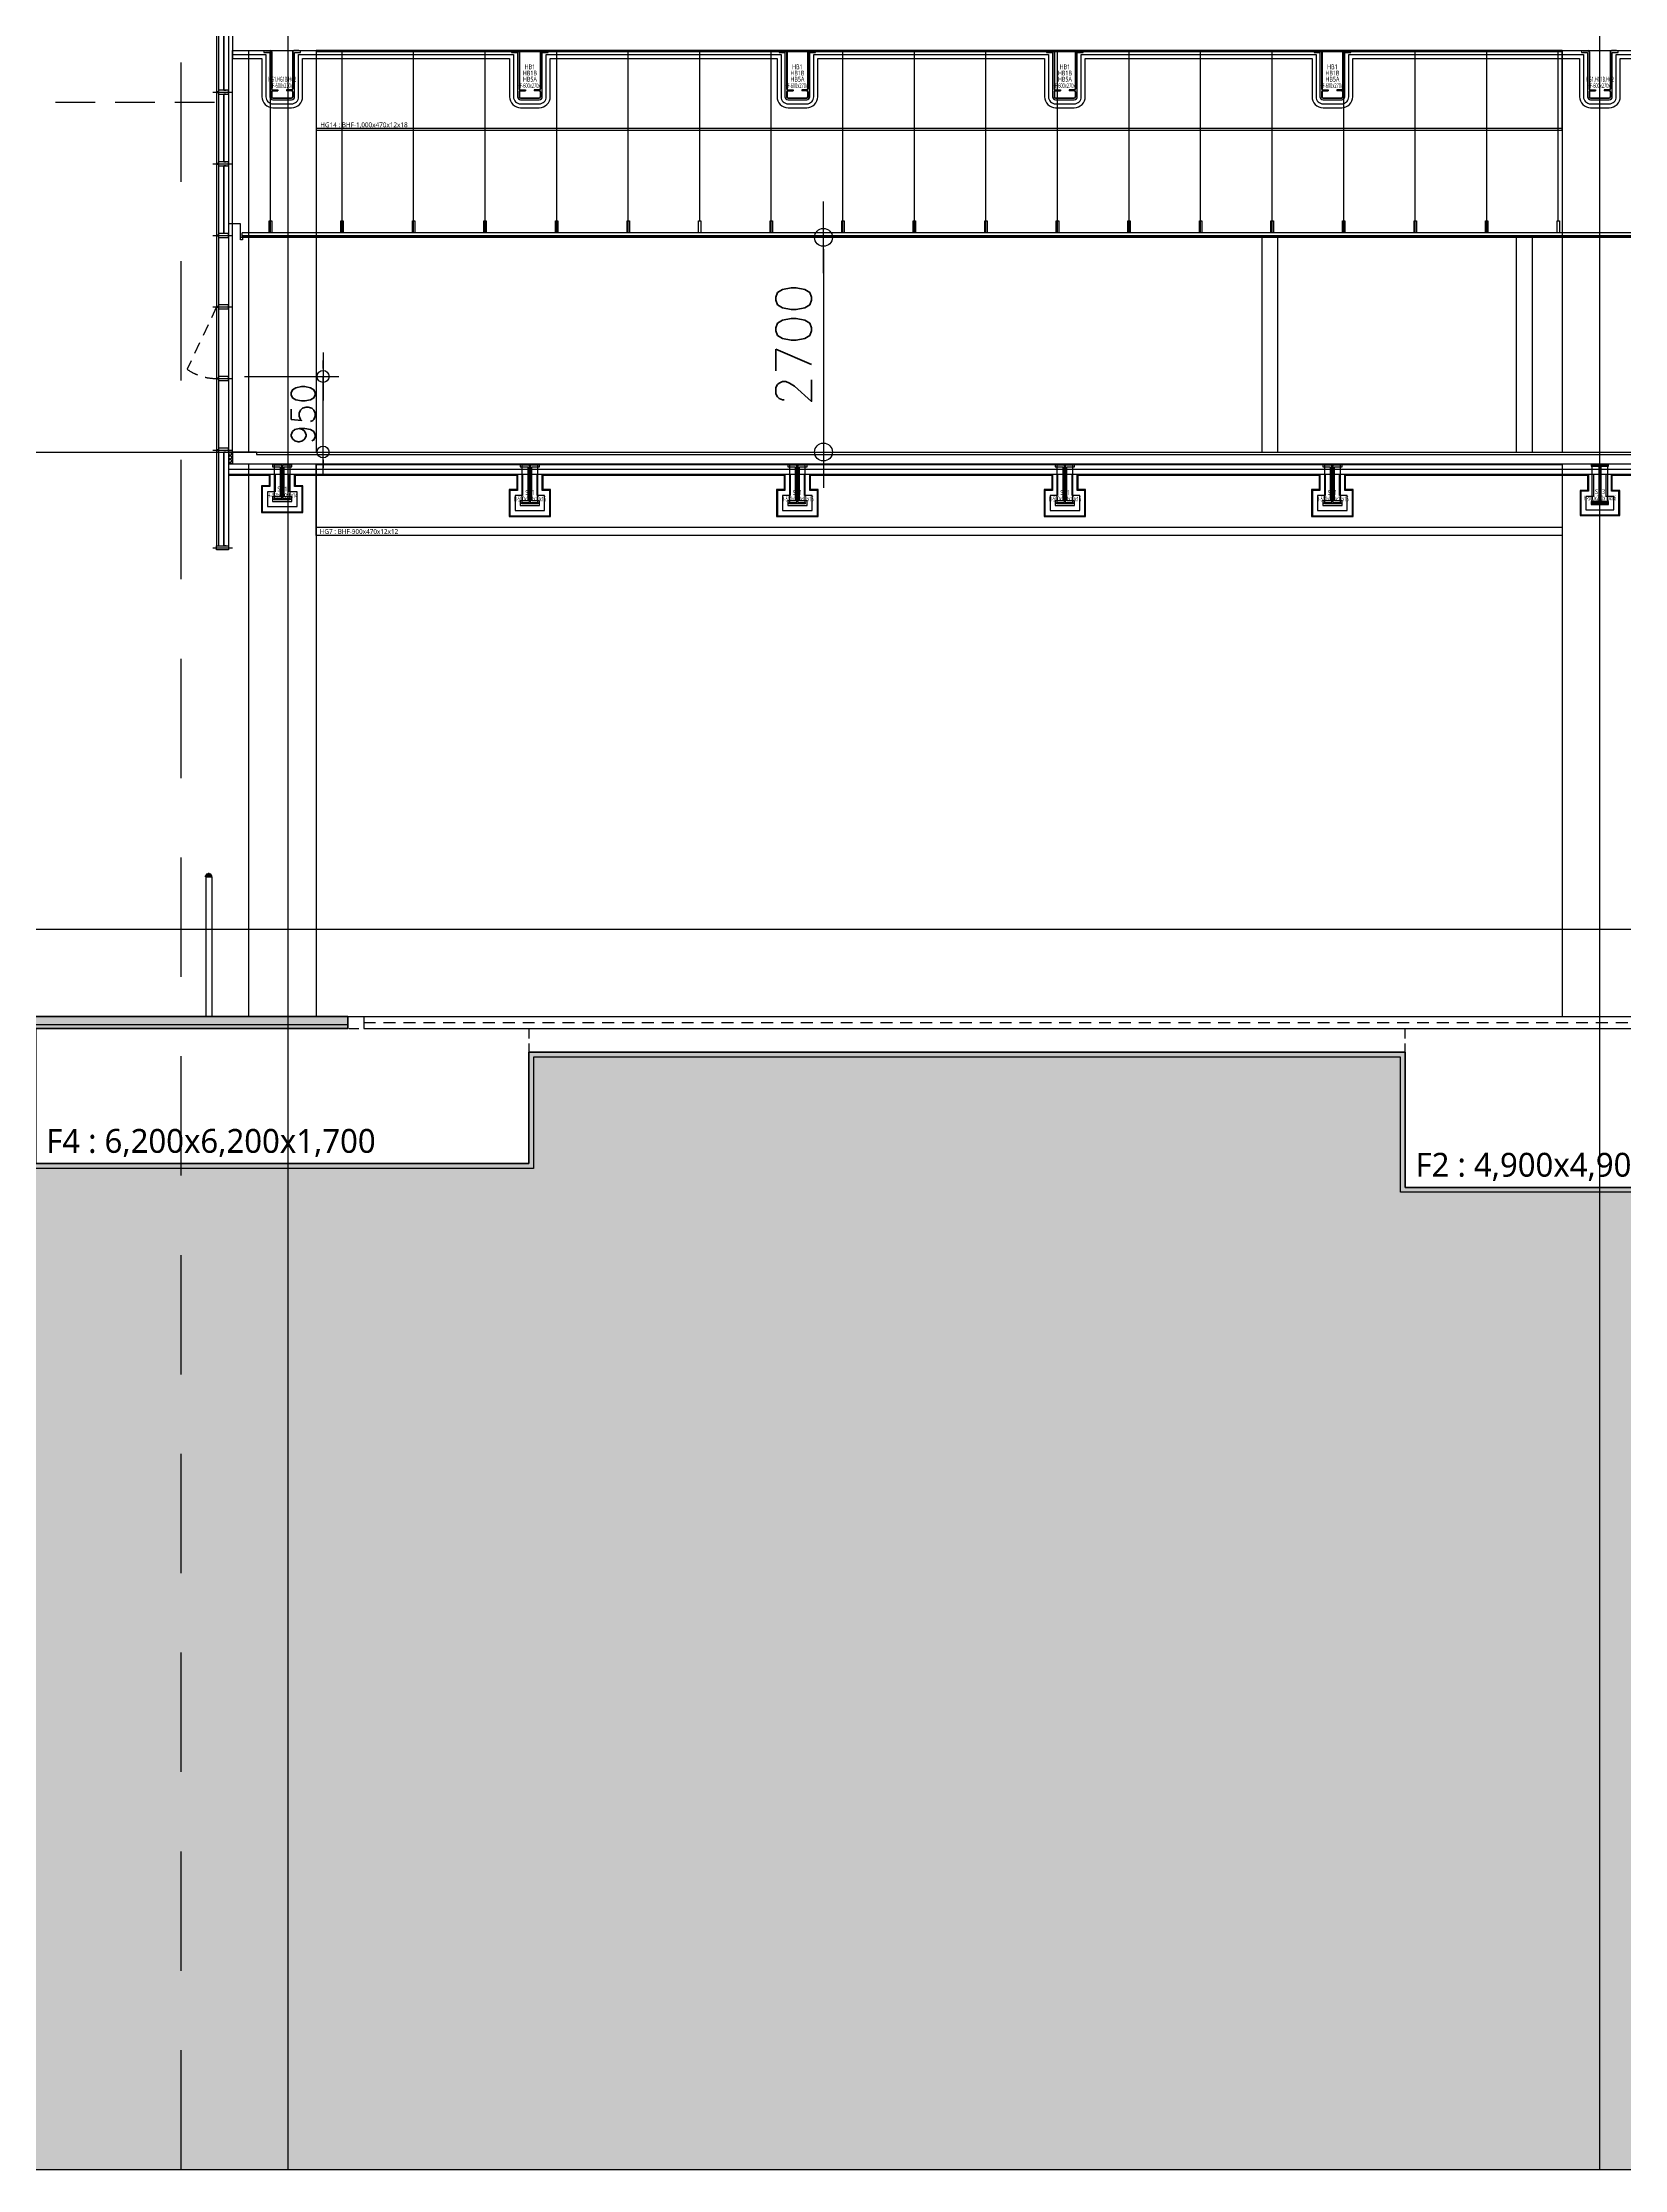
# Model space of a CAD drawing. Header units: millimetres. Extents: x 35054840 to 35483341, y -1288013 to -991013.
# Drawn here: x 35229646 to 35249545, y -1254393 to -1227643 of the extents above; entities that cross this region are included whole.
import ezdxf
from ezdxf.enums import TextEntityAlignment as Align

# ---------------------------------------------------------------- set-up
doc = ezdxf.new("R2010")
doc.units = ezdxf.units.MM
doc.header["$LTSCALE"] = 1000
doc.header["$MEASUREMENT"] = 0
doc.header["$PDSIZE"] = -10
for name, pattern in [('-HID', [2.5, 1.5, -1]), ('CEN', [62, 60, -1, 0, -1]), ('DASHED', [0.75, 0.5, -0.25]), ('HID', [2.5, 1.5, -1]), ('HIDDEN2', [0.1875, 0.125, -0.0625])]:
    doc.linetypes.add(name, pattern=pattern)
doc.layers.get('0').update_dxf_attribs({"linetype": 'CONTINUOUS'})
doc.layers.get('Defpoints').update_dxf_attribs({"color": 161, "linetype": 'CONTINUOUS'})
for name, color, linetype in [('02_변경L', 7, 'CONTINUOUS'), ('A0-000 XR 단면도$0$250', 250, 'CONTINUOUS'), ('cen', 1, 'CONTINUOUS'), ('CEN(ST)', 1, 'CEN'), ('con', 2, 'CONTINUOUS'), ('ELE5', 254, 'CONTINUOUS'), ('ELE6', 8, 'CONTINUOUS'), ('FIN', 9, 'CONTINUOUS'), ('FIN(내화피복)', 8, 'CONTINUOUS'), ('FIN-2', 9, 'CONTINUOUS'), ('HF', 3, 'CONTINUOUS'), ('HID', 7, 'HID'), ('INS', 9, 'BATTING'), ('KZ_횡단_계획선', 3, 'CONTINUOUS'), ('S-SBEAM-HF', 4, 'CONTINUOUS'), ('S-SGIRDER-HF', 3, 'CONTINUOUS'), ('SASAC 도면명', 2, 'CONTINUOUS'), ('STEEL', 5, 'CONTINUOUS'), ('stl', 3, 'CONTINUOUS'), ('WALL-석고보드', 7, 'CONTINUOUS'), ('WIN', 4, 'CONTINUOUS'), ('WIN-G', 252, 'CONTINUOUS'), ('wire-meshes', 1, 'CONTINUOUS'), ('건축선 후퇴', 3, '-HID'), ('백패널', 8, 'CONTINUOUS'), ('벽배수판', 3, 'CONTINUOUS'), ('주주', 210, 'CONTINUOUS'), ('주주캡', 4, 'CONTINUOUS'), ('해치', 9, 'CONTINUOUS')]:
    doc.layers.add(name, color=color, linetype=linetype)
doc.layers.add('Defpionits(Foundation)', color=161, linetype='HIDDEN2', plot=False)
doc.styles.add('CGS', font='cgse', dxfattribs={"bigfont": 'cgs'})
doc.styles.get("Standard").update_dxf_attribs({"font": 'SIMPLEX.shx'})
doc.styles.add('TE', font='malgun_0.ttf')
doc.linetypes.add('BATTING', pattern='A,0.0001,-0.1,[134,ltypeshp.shx,S=0.1,R=0,X=-0.1,Y=0],-0.2,[134,ltypeshp.shx,S=0.1,R=180,X=0.1,Y=0],-0.1', length=0.4001)
doc.dimstyles.new('NDIM 1200', dxfattribs={"dimscale": 500, "dimtxt": 3, "dimasz": 1, "dimexe": 2, "dimexo": 2, "dimgap": 1, "dimtad": 1, "dimdec": 0, "dimdsep": 46, "dimtxsty": 'CGS', "dimblk": 'DOT0', "dimcen": 1, "dimdle": 8, "dimclrd": 2, "dimclre": 2, "dimclrt": 2, "dimadec": 0, "dimazin": 0, "dimtfac": 1, "dimtdec": 0, "dimtix": 1, "dimtmove": 2, "dimatfit": 3, "dimldrblk": 'DOT0', "dimfxl": 1, "dimtolj": 1, "dimtzin": 0, "dimlwd": -1, "dimlwe": -1, "dimarcsym": 0})

# ---------------------------------------------------------------- blocks, each defined once
blk = doc.blocks.new('sdfsgdfdfg')
at = {"layer": 'cen', "ltscale": 0.1}
for p, q in [((34590649, -327809), (34590649, -240916)), ((34607149, -327809), (34607149, -240916))]:
    blk.add_line(p, q, dxfattribs=at)
at = {"layer": 'cen', "ltscale": 5}
for p, q in [((34536435, -306209), (34739302, -306209)), ((34536435, -312209), (34739302, -312209))]:
    blk.add_line(p, q, dxfattribs=at)
at = {"layer": '건축선 후퇴'}
blk.add_line((34589304, -327809), (34589304, -240916), dxfattribs=at)
blk = doc.blocks.new('DOT0')
blk.add_line((-3, 0), (3, 0))
at = {"color": 6}
blk.add_circle((0, 0), 0.75, dxfattribs=at)
blk = doc.blocks.new('*D82')
at = {"layer": 'Defpoints', "transparency": 16777216}
for p, q in [((35239769, -1230093), (35239769, -1230093)), ((35239469, -1230243), (35239469, -1232643)), ((35239769, -1232793), (35239769, -1232793))]:
    blk.add_line(p, q, dxfattribs=at)
at = {"layer": 'Defpoints', "color": 0, "transparency": 16777216}
for p in [(35239469, -1230093), (35239469, -1232793), (35239469, -1232793)]:
    blk.add_point(p, dxfattribs=at)
at = {"layer": 'Defpoints', "transparency": 16777216, "xscale": 150, "yscale": 150, "zscale": 150}
for p, rotation in [((35239469, -1230093), 90), ((35239469, -1232793), 270)]:
    blk.add_blockref('DOT0', p, dxfattribs=dict(at, rotation=rotation))
at = {"layer": 'Defpoints', "transparency": 16777216, "insert": (35239094, -1231443), "char_height": 450, "attachment_point": 5, "rotation": 90}
blk.add_mtext('\\A1;2700', dxfattribs=at)
blk = doc.blocks.new('종단면도_1~2층')
at = {"layer": 'con', "ltscale": 0.1}
blk.add_lwpolyline([(34812036, -1226693), (34812036, -1227743), (34890561, -1227743), (34890561, -1228743), (34890811, -1228743)], dxfattribs=at)
blk = doc.blocks.new('FDGFDSAFSDA')
at = {"layer": 'CEN(ST)'}
blk.add_lwpolyline([(18616852, 600982), (18617102, 600982)], dxfattribs=at)
at = {"layer": 'WIN'}
blk.add_lwpolyline([(18616902, 600987), (18616902, 601007), (18617052, 601007), (18617052, 600957), (18616902, 600957)], close=True, dxfattribs=at)
blk = doc.blocks.new('A$C6ecad085')
at = {"layer": 'CEN(ST)'}
blk.add_lwpolyline([(0, 25), (250, 25)], dxfattribs=at)
at = {"layer": 'WIN'}
blk.add_lwpolyline([(200, 50), (74, 50), (74, 29), (50, 29), (50, 21), (74, 21), (74, 0), (200, 0), (200, 50)], dxfattribs=at)
blk = doc.blocks.new('A$C00b53420')
at = {"layer": '해치'}
h = blk.add_hatch(dxfattribs=at)
h.set_pattern_fill('ANSI37', color=256, scale=10)
h.set_pattern_definition([(45, (-151863.982, -41292.122), (-22.45064, 22.45064), []), (135, (-151863.982, -41292.122), (-22.45064, -22.45064), [])])
h.paths.add_polyline_path([(522, 1230), (522, 1080), (572, 1080), (572, 1230)])
at = {"layer": 'HID', "ltscale": 0.1}
blk.add_line((372, 3055), (0, 2272), dxfattribs=at)
blk.add_arc((368, 2795), 640, 234.888, 270.3285, dxfattribs=at)
at = {"layer": 'WIN', "ltscale": 0.1}
blk.add_line((522, 6680), (522, 50), dxfattribs=at)
at = {"layer": 'WIN-G', "ltscale": 0.1}
for p, q in [((372, 6680), (372, 50)), ((396, 6680), (396, 50))]:
    blk.add_line(p, q, dxfattribs=at)
at = {"layer": '백패널', "ltscale": 0.1}
for points in [[(492, 5780), (462, 5780), (462, 6680), (492, 6680), (492, 6679), (463, 6679), (463, 5781), (492, 5781)], [(492, 4880), (462, 4880), (462, 5730), (492, 5730), (492, 5729), (463, 5729), (463, 4881), (492, 4881)], [(492, 3980), (462, 3980), (462, 4830), (492, 4830), (492, 4829), (463, 4829), (463, 3981), (492, 3981)], [(492, 50), (462, 50), (462, 1230), (492, 1230), (492, 1229), (463, 1229), (463, 51), (492, 51)]]:
    blk.add_lwpolyline(points, close=True, dxfattribs=at)
at = {"layer": '해치'}
blk.add_lwpolyline([(572, 1230), (522, 1230), (522, 1080), (572, 1080)], close=True, dxfattribs=at)
for name, p in [('FDGFDSAFSDA', (-18616530, -594277)), ('A$C6ecad085', (322, 5730)), ('A$C6ecad085', (322, 4830)), ('A$C6ecad085', (322, 3930)), ('A$C6ecad085', (322, 3030)), ('A$C6ecad085', (322, 2130)), ('A$C6ecad085', (322, 1230)), ('FDGFDSAFSDA', (-18616530, -600957))]:
    blk.add_blockref(name, p)
blk = doc.blocks.new('*D83')
at = {"layer": 'Defpoints', "transparency": 16777216}
for p, q in [((35233175, -1231743), (35233175, -1231643)), ((35232186, -1231843), (35233375, -1231843)), ((35233175, -1232793), (35233175, -1231843)), ((35232536, -1232793), (35233375, -1232793)), ((35233175, -1232893), (35233175, -1232993))]:
    blk.add_line(p, q, dxfattribs=at)
at = {"layer": 'Defpoints', "color": 0, "transparency": 16777216}
for p in [(35231986, -1231843), (35233175, -1231843), (35232336, -1232793)]:
    blk.add_point(p, dxfattribs=at)
at = {"layer": 'Defpoints', "transparency": 16777216, "xscale": 100, "yscale": 100, "zscale": 100}
for p, rotation in [((35233175, -1231843), 270), ((35233175, -1232793), 90)]:
    blk.add_blockref('DOT0', p, dxfattribs=dict(at, rotation=rotation))
at = {"layer": 'Defpoints', "transparency": 16777216, "insert": (35232925, -1232318), "char_height": 300, "attachment_point": 5, "rotation": 90}
blk.add_mtext('\\A1;950', dxfattribs=at)
blk = doc.blocks.new('*U212')
at = {"layer": 'ELE6', "ltscale": 0.1}
for p, q in [((15675, -18), (0, -18)), ((15675, -980), (0, -980))]:
    blk.add_line(p, q, dxfattribs=at)
blk.add_lwpolyline([(0, -1000), (15675, -1000), (15675, 0), (0, 0)], close=True, dxfattribs=at)
at = {"layer": 'Defpoints', "style": 'TE'}
blk.add_text('HG14 : BHF-1,000x470x12x18', height=60, dxfattribs=at).set_placement((603, -935), align=Align.MIDDLE_CENTER)
blk = doc.blocks.new('*U261')
at = {"layer": 'Defpoints'}
for p, q in [((-100, 234), (-100, -234)), ((-5, 0), (5, 0)), ((100, -234), (100, 234))]:
    blk.add_line(p, q, dxfattribs=at)
at = {"layer": 'STEEL', "color": 0, "linetype": 'ByBlock', "ltscale": 0.5}
for p, q in [((-5, 234), (-100, 234)), ((-5, -234), (-5, 234)), ((100, 234), (5, 234)), ((5, 234), (5, -234)), ((-100, -234), (-5, -234)), ((5, -234), (100, -234))]:
    blk.add_line(p, q, dxfattribs=at)
for points in [[(-100, 234), (-100, 250), (100, 250), (100, 234)], [(100, -234), (100, -250), (-100, -250), (-100, -234)]]:
    blk.add_lwpolyline(points, dxfattribs=at)
blk = doc.blocks.new('SB1')
at = {"layer": 'stl'}
blk.add_blockref('*U261', (0, -250), dxfattribs=at)
at = {"layer": 'Defpoints', "style": 'TE'}
for s, width, p in [('H-500x200x10x16', 0.5, (2, -440)), ('SB1', 0.7, (2, -359))]:
    blk.add_text(s, height=60, dxfattribs=dict(at, width=width)).set_placement(p, align=Align.MIDDLE_CENTER)
blk = doc.blocks.new('*U260')
at = {"layer": 'Defpoints'}
for p, q in [((-100, 211), (-100, -211)), ((-4.5, 0), (4.5, 0)), ((100, -211), (100, 211))]:
    blk.add_line(p, q, dxfattribs=at)
at = {"layer": 'STEEL', "color": 0, "linetype": 'ByBlock', "ltscale": 0.5}
for p, q in [((-4.5, 211), (-100, 211)), ((-4.5, -211), (-4.5, 211)), ((100, 211), (4.5, 211)), ((4.5, 211), (4.5, -211)), ((-100, -211), (-4.5, -211)), ((4.5, -211), (100, -211))]:
    blk.add_line(p, q, dxfattribs=at)
for points in [[(-100, 211), (-100, 225), (100, 225), (100, 211)], [(100, -211), (100, -225), (-100, -225), (-100, -211)]]:
    blk.add_lwpolyline(points, dxfattribs=at)
blk = doc.blocks.new('SG1')
at = {"layer": 'stl'}
blk.add_blockref('*U260', (0, -225), dxfattribs=at)
at = {"layer": 'Defpoints', "style": 'TE'}
for s, width, p in [('H-450x200x9x14', 0.5, (2, -395)), ('SG1', 0.7, (2, -314))]:
    blk.add_text(s, height=60, dxfattribs=dict(at, width=width)).set_placement(p, align=Align.MIDDLE_CENTER)
blk = doc.blocks.new('HF')
at = {"layer": 'Defpoints'}
blk.add_point((0, 0), dxfattribs=at)
at = {"layer": 'HF', "color": 0, "linetype": 'ByBlock'}
for p, q in [((-209, 0), (-147, 0)), ((-209, 0), (-209, -6)), ((209, 0), (147, 0)), ((209, 0), (209, -6)), ((-209, -6), (-147, -6)), ((-135, -18), (-135, -482)), ((-129, -18), (-129, -482)), ((129, -18), (129, -482)), ((135, -18), (135, -482)), ((209, -6), (147, -6)), ((-135, -518), (-135, -582)), ((-129, -518), (-129, -582)), ((-117, -494), (-55, -494)), ((-117, -500), (-55, -500)), ((-117, -506), (-55, -506)), ((-55, -494), (-55, -500)), ((-55, -500), (-55, -506)), ((117, -494), (55, -494)), ((55, -494), (55, -500)), ((117, -500), (55, -500)), ((55, -500), (55, -506)), ((117, -506), (55, -506)), ((129, -518), (129, -582)), ((135, -518), (135, -582)), ((-117, -594), (117, -594)), ((-117, -600), (117, -600))]:
    blk.add_line(p, q, dxfattribs=at)
for centre, radius, start, end in [((-147, -18), 18, 0, 90), ((-147, -18), 12, 0, 90), ((147, -18), 18, 90, 180), ((147, -18), 12, 90, 180), ((-117, -482), 18, 180, 270), ((-117, -518), 18, 90, 180), ((-117, -482), 12, 180, 270), ((-117, -518), 12, 90, 180), ((117, -482), 12, 270, 360), ((117, -482), 18, 270, 360), ((117, -518), 18, 0, 90), ((117, -518), 12, 0, 90), ((-117, -582), 18, 180, 270), ((-117, -582), 12, 180, 270), ((117, -582), 12, 270, 360), ((117, -582), 18, 270, 360)]:
    blk.add_arc(centre, radius, start, end, dxfattribs=at)
blk = doc.blocks.new('HB1')
at = {"layer": 'S-SBEAM-HF'}
blk.add_blockref('HF', (0, 0), dxfattribs=at)
at = {"layer": 'Defpoints', "style": 'TE'}
for s, width, p in [('HB1B', 0.7, (0, -284)), ('HB1', 0.7, (0, -206)), ('HF-600x270x6', 0.5, (0, -442)), ('HB5A', 0.7, (0, -361))]:
    blk.add_text(s, height=60, dxfattribs=dict(at, width=width)).set_placement(p, align=Align.MIDDLE_CENTER)
blk = doc.blocks.new('HG1')
at = {"layer": 'S-SGIRDER-HF', "ltscale": 0.1}
blk.add_blockref('HF', (0, 0), dxfattribs=at)
at = {"layer": 'Defpoints', "style": 'TE', "width": 0.5}
for s, p in [('HG1,HG1B,HG2', (0, -361)), ('HF-600x270x6', (0, -442))]:
    blk.add_text(s, height=60, dxfattribs=at).set_placement(p, align=Align.MIDDLE_CENTER)
blk = doc.blocks.new('*U219')
at = {"layer": 'ELE6', "ltscale": 0.1}
for p, q in [((15675, -12), (0, -12)), ((15675, -800), (0, -800))]:
    blk.add_line(p, q, dxfattribs=at)
blk.add_lwpolyline([(15675, -900), (0, -900), (0, 0), (15675, 0)], close=True, dxfattribs=at)
at = {"layer": 'Defpoints', "style": 'TE'}
blk.add_text('HG7 : BHF-900x470x12x12', height=60, dxfattribs=at).set_placement((540, -850), align=Align.MIDDLE_CENTER)
blk = doc.blocks.new('경계휀스-H1800')
at = {"layer": '주주'}
for p, q in [((0, 1758), (0, 0)), ((76, 1758), (76, 0)), ((0, 0), (76, 0))]:
    blk.add_line(p, q, dxfattribs=at)
at = {"layer": '주주캡', "extrusion": (0, 1, 0)}
for p, q in [((-2, 1758), (-2, 1769)), ((-2, 1758), (78, 1758)), ((1, 1772), (75, 1772)), ((32, 1791), (44, 1791)), ((78, 1758), (78, 1769))]:
    blk.add_line(p, q, dxfattribs=at)
at = {"layer": '주주캡'}
for centre, radius, start, end in [((1, 1769), 3, 90, 180), ((1, 1773), 1, 270, 345.4355), ((26, 1767), 24.4, 155.4041, 165.4355), ((20, 1776), 16, 70.8104, 176.796), ((26, 1767), 24.4, 90.7501, 92.2023), ((42, 1783), 18.4, 116.9732, 152.3234), ((38, 1789), 11.4, 90.8552, 114.2158), ((38, 1789), 11.4, 65.7842, 89.1448), ((34, 1783), 18.4, 27.6766, 63.0268), ((51, 1767), 24.4, 87.7977, 89.2499), ((57, 1776), 16, 3.204, 109.1896), ((51, 1767), 24.4, 14.5645, 24.5959), ((75, 1773), 1, 194.5645, 270), ((75, 1769), 3, 0, 90)]:
    blk.add_arc(centre, radius, start, end, dxfattribs=at)
for points, knots in [([(25, 1791), (25, 1791), (25, 1791), (25, 1791), (25, 1791), (25, 1791), (24, 1791), (24, 1791), (24, 1791), (23, 1791), (22, 1791), (19, 1790), (16, 1789), (13, 1787), (12, 1786), (10, 1785), (9, 1784), (7, 1782), (6, 1781), (5, 1779), (5, 1778), (4, 1778), (4, 1777), (4, 1777), (4, 1777), (4, 1777), (4, 1777), (4, 1777)], [-16.912538, -16.912538, -16.912538, -16.912538, -16.897164, -16.897164, -16.400638, -16.400638, -15.654716, -15.654716, -14.643983, -14.643983, -12.960851, -12.960851, -9.314563, -9.314563, -7.585116, -7.585116, -5.797846, -5.797846, -3.706527, -3.706527, -2.391655, -2.391655, -1.148, -1.148, -0.462096, -0.462096, 0, 0, 0, 0]), ([(19, 1781), (20, 1783), (20, 1784), (21, 1786), (22, 1787), (23, 1789), (24, 1790), (26, 1791), (27, 1792), (29, 1792), (30, 1792), (32, 1791), (32, 1791), (33, 1791)], [5.117402, 5.117402, 5.117402, 5.117402, 5.40531, 5.40531, 5.693218, 5.693218, 5.981126, 5.981126, 6.235328, 6.235328, 6.436027, 6.436027, 6.556942, 6.556942, 6.556942, 6.556942]), ([(21, 1777), (21, 1777), (21, 1777), (20, 1777), (20, 1777), (20, 1777), (20, 1778), (19, 1779), (19, 1779), (19, 1781), (19, 1781), (19, 1781)], [-33.466678, -33.466678, -33.466678, -33.466678, -32.975849, -32.975849, -32.24217, -32.24217, -31.005463, -31.005463, -29.245158, -29.245158, -28.411751, -28.411751, -28.411751, -28.411751]), ([(33, 1791), (33, 1791), (33, 1791), (33, 1791), (33, 1791), (32, 1790), (31, 1790), (29, 1788), (29, 1787), (28, 1785), (27, 1784), (26, 1782), (25, 1781), (24, 1779), (24, 1779), (23, 1778), (22, 1777), (22, 1777), (22, 1777), (21, 1777), (21, 1777), (21, 1777)], [-15.03923, -15.03923, -15.03923, -15.03923, -14.69959, -14.69959, -13.428264, -13.428264, -9.906503, -9.906503, -8.021319, -8.021319, -6.178594, -6.178594, -3.935214, -3.935214, -2.5321, -2.5321, -1.221661, -1.221661, -0.491657, -0.491657, 0, 0, 0, 0]), ([(57, 1781), (57, 1783), (56, 1784), (55, 1786), (55, 1787), (53, 1789), (52, 1790), (50, 1791), (49, 1792), (47, 1792), (46, 1792), (45, 1791), (44, 1791), (44, 1791)], [5.117402, 5.117402, 5.117402, 5.117402, 5.40531, 5.40531, 5.693218, 5.693218, 5.981126, 5.981126, 6.235328, 6.235328, 6.436027, 6.436027, 6.556942, 6.556942, 6.556942, 6.556942]), ([(56, 1777), (55, 1777), (55, 1777), (55, 1777), (55, 1777), (54, 1777), (54, 1778), (53, 1779), (52, 1779), (51, 1781), (50, 1783), (49, 1785), (49, 1786), (47, 1787), (47, 1788), (45, 1790), (45, 1790), (44, 1791), (44, 1791), (44, 1791), (44, 1791), (44, 1791)], [-33.466678, -33.466678, -33.466678, -33.466678, -32.975849, -32.975849, -32.24217, -32.24217, -31.005463, -31.005463, -29.245158, -29.245158, -26.856555, -26.856555, -25.069127, -25.069127, -23.20804, -23.20804, -20.211668, -20.211668, -18.774506, -18.774506, -18.224646, -18.224646, -18.224646, -18.224646]), ([(73, 1777), (73, 1777), (73, 1777), (73, 1777), (73, 1777), (73, 1777), (73, 1777), (72, 1778), (72, 1778), (71, 1779), (71, 1780), (69, 1782), (68, 1783), (66, 1786), (65, 1786), (62, 1788), (61, 1789), (58, 1790), (56, 1790), (54, 1791), (53, 1791), (53, 1791), (52, 1791), (52, 1791), (52, 1791), (52, 1791), (52, 1791), (52, 1791)], [-33.919985, -33.919985, -33.919985, -33.919985, -33.773856, -33.773856, -33.270544, -33.270544, -32.429006, -32.429006, -31.038193, -31.038193, -29.107612, -29.107612, -26.50308, -26.50308, -24.666168, -24.666168, -22.819666, -22.819666, -20.176355, -20.176355, -18.850515, -18.850515, -17.938495, -17.938495, -17.361725, -17.361725, -16.912538, -16.912538, -16.912538, -16.912538]), ([(57, 1781), (57, 1781), (57, 1780), (57, 1779), (57, 1779), (57, 1778), (57, 1777), (56, 1777), (56, 1777), (56, 1777), (56, 1777), (56, 1777)], [-4.985141, -4.985141, -4.985141, -4.985141, -3.935214, -3.935214, -2.5321, -2.5321, -1.221661, -1.221661, -0.491657, -0.491657, 0, 0, 0, 0])]:
    blk.add_open_spline(points, degree=3, knots=knots, dxfattribs=at)
blk = doc.blocks.new('*U256')
at = {"layer": 'Defpoints'}
for p, q in [((-100, 234), (-100, -234)), ((-5, 0), (5, 0)), ((100, -234), (100, 234))]:
    blk.add_line(p, q, dxfattribs=at)
at = {"layer": 'STEEL', "color": 0, "linetype": 'ByBlock', "ltscale": 0.5}
for p, q in [((-5, 234), (-100, 234)), ((-5, -234), (-5, 234)), ((100, 234), (5, 234)), ((5, 234), (5, -234)), ((-100, -234), (-5, -234)), ((5, -234), (100, -234))]:
    blk.add_line(p, q, dxfattribs=at)
for points in [[(-100, 234), (-100, 250), (100, 250), (100, 234)], [(100, -234), (100, -250), (-100, -250), (-100, -234)]]:
    blk.add_lwpolyline(points, dxfattribs=at)
blk = doc.blocks.new('SB3 SEC')
at = {"layer": 'stl'}
blk.add_blockref('*U256', (0, -250), dxfattribs=at)
at = {"layer": 'Defpoints', "style": 'TE'}
for s, width, p in [('H-500x200x10x16', 0.5, (2, -428)), ('SG3', 0.7, (2, -348))]:
    blk.add_text(s, height=60, dxfattribs=dict(at, width=width)).set_placement(p, align=Align.MIDDLE_CENTER)
blk = doc.blocks.new('종단면-기초')
at = {"layer": 'Defpionits(Foundation)'}
for points in [[(0, 0), (6200, 0), (6200, -1700), (0, -1700)], [(17225, 0), (22125, 0), (22125, -2000), (17225, -2000)]]:
    blk.add_lwpolyline(points, close=True, dxfattribs=at)
at = {"layer": 'Defpionits(Foundation)', "ltscale": 100, "style": 'TE'}
for s, p in [('F4 : 6,200x6,200x1,700', (131, -1564)), ('F2 : 4,900x4,900x2,000', (17356, -1864))]:
    blk.add_text(s, height=300, dxfattribs=at).set_placement(p)

msp = doc.modelspace()

# ---------------------------------------------------------------- hatches: boundary and pattern name
at = {"layer": 'A0-000 XR 단면도$0$250', "ltscale": 0.5}
h = msp.add_hatch(dxfattribs=at)
h.set_pattern_fill('DOTS', color=256, scale=10000)
h.paths.add_polyline_path([(35365540.7, -1228943), (35350034.8, -1228943), (35341932.6, -1228793), (35338216.3, -1228793), (35338216.3, -1228593), (35338186.3, -1228593), (35338186.3, -1241343), (35332186.3, -1241343), (35332186.3, -1239843), (35323186.3, -1239843), (35323186.3, -1241043), (35318286.3, -1241043), (35318286.3, -1239643), (35312361.3, -1239643), (35312361.3, -1241043), (35307561.3, -1241043), (35307561.3, -1239643), (35295636.3, -1239643), (35295636.3, -1241043), (35290836.3, -1241043), (35290836.3, -1239643), (35284486.3, -1239643), (35284486.3, -1241043), (35279986.3, -1241043), (35279986.3, -1239643), (35273486.3, -1239643), (35273486.3, -1241043), (35268986.3, -1241043), (35268986.3, -1239643), (35262486.3, -1239643), (35262486.3, -1241743), (35257986.3, -1241743), (35257986.3, -1240343), (35251686.3, -1240343), (35251686.3, -1242043), (35246786.3, -1242043), (35246786.3, -1240343), (35235761.3, -1240343), (35235761.3, -1241743), (35229561.3, -1241743), (35229561.3, -1240043), (35233486.3, -1240043), (35233486.3, -1239893), (35229561.3, -1239893), (35219391.1, -1240983), (35178527, -1240983), (35178527, -1254393), (35381393.9, -1254393), (35381388.6, -1228943)])

# ---------------------------------------------------------------- linework, layer by layer
at = {"ltscale": 0.1}
msp.add_lwpolyline([(35178527, -1241083), (35219396.4, -1241083), (35229566.6, -1239993), (35233486.3, -1239993)], dxfattribs=at)
at = {"layer": '02_변경L', "linetype": 'DASHED', "elevation": 1}
msp.add_lwpolyline([(35219391.1, -1240983), (35219799.9, -1234593), (35220873.4, -1234593), (35221258.5, -1228393), (35221258.5, -1226993), (35221558.5, -1226993), (35221558.5, -1228393), (35231986.3, -1228393)], dxfattribs=at)
at = {"layer": 'con', "ltscale": 1000}
for p, q in [((35232336.3, -1232793, 1), (35232036.3, -1232793, 1)), ((35232036.3, -1232793, 1), (35232036.3, -1232943, 1)), ((35232036.3, -1232943, 1), (35260936.3, -1232943, 1))]:
    msp.add_line(p, q, dxfattribs=at)
at = {"layer": 'con', "ltscale": 1000, "elevation": 1}
for points in [[(35232336.3, -1232823), (35260786.3, -1232823), (35260786.3, -1232793), (35260936.3, -1232793), (35260936.3, -1232943)], [(35232336.3, -1232793), (35232336.3, -1232823)], [(35235761.3, -1241743), (35229561.3, -1241743), (35229561.3, -1240043), (35233486.3, -1240043), (35233486.3, -1239893), (35233686.3, -1239893), (35233686.3, -1240043), (35259411.3, -1240043)], [(35235761.3, -1241743), (35235761.3, -1240343), (35246786.3, -1240343), (35246786.3, -1242043)], [(35246786.3, -1242043), (35251686.3, -1242043)]]:
    msp.add_lwpolyline(points, dxfattribs=at)
at = {"layer": 'Defpoints', "elevation": 1}
for points in [[(35178527, -1254393), (35381393.9, -1254393), (35381393.9, -1228943), (35350034.8, -1228943), (35341932.6, -1228793), (35338186.3, -1228793)], [(35273486.3, -1241043), (35268986.3, -1241043), (35268986.3, -1239643), (35262486.3, -1239643), (35262486.3, -1241743), (35257986.3, -1241743), (35257986.3, -1240343), (35251686.3, -1240343), (35251686.3, -1242043), (35246786.3, -1242043), (35246786.3, -1240343), (35235761.3, -1240343), (35235761.3, -1241743), (35229561.3, -1241743), (35229561.3, -1240043), (35233486.3, -1240043), (35233486.3, -1239893), (35229561.3, -1239893), (35219391.1, -1240983), (35178527, -1240983)]]:
    msp.add_lwpolyline(points, dxfattribs=at)
at = {"layer": 'ELE5', "ltscale": 0.1}
for p, q in [((35232236.3, -1227743, 1), (35232236.3, -1232793, 1)), ((35233086.3, -1227743, 1), (35233086.3, -1232793, 1)), ((35232236.3, -1232943, 1), (35232236.3, -1239893, 1)), ((35233086.3, -1232943, 1), (35233086.3, -1239893, 1))]:
    msp.add_line(p, q, dxfattribs=at)
at = {"layer": 'ELE5', "ltscale": 0.1, "elevation": 1}
for points in [[(35248761.3, -1227743), (35248761.3, -1232793)], [(35248386.3, -1230093), (35248386.3, -1232793)], [(35248761.3, -1232943), (35248761.3, -1239893)]]:
    msp.add_lwpolyline(points, dxfattribs=at)
at = {"layer": 'ELE6', "ltscale": 0.1}
msp.add_line((35232036.3, -1232793, 1), (35232036.3, -1227743, 1), dxfattribs=at)
at = {"layer": 'FIN', "elevation": 1}
msp.add_lwpolyline([(35232336.3, -1232793), (35260786.3, -1232793)], dxfattribs=at)
at = {"layer": 'FIN', "ltscale": 10000, "elevation": 1}
for points in [[(35231986.3, -1233083), (35232495.8, -1233083)], [(35232495.8, -1233083), (35232495.8, -1233218), (35232400.3, -1233218), (35232400.3, -1233554), (35232922.3, -1233554), (35232922.3, -1233218), (35232826.8, -1233218), (35232826.8, -1233083)], [(35232826.8, -1233083), (35235610.3, -1233083)], [(35235610.3, -1233083), (35235610.3, -1233266), (35235515.3, -1233266), (35235515.3, -1233604), (35236037.3, -1233604), (35236037.3, -1233266), (35235942.3, -1233266), (35235942.3, -1233083)], [(35235942.3, -1233083), (35238975.3, -1233083)], [(35238975.3, -1233083), (35238975.3, -1233266), (35238880.3, -1233266), (35238880.3, -1233604), (35239402.3, -1233604), (35239402.3, -1233266), (35239307.3, -1233266), (35239307.3, -1233083)], [(35239307.3, -1233083), (35242340.3, -1233083)], [(35242340.3, -1233083), (35242340.3, -1233266), (35242245.3, -1233266), (35242245.3, -1233604), (35242767.3, -1233604), (35242767.3, -1233266), (35242672.3, -1233266), (35242672.3, -1233083)], [(35242672.3, -1233083), (35245705.3, -1233083)], [(35245705.3, -1233083), (35245705.3, -1233266), (35245610.3, -1233266), (35245610.3, -1233604), (35246132.3, -1233604), (35246132.3, -1233266), (35246037.3, -1233266), (35246037.3, -1233083)], [(35246037.3, -1233083), (35249081.3, -1233083)], [(35249081.3, -1233083), (35249081.3, -1233277), (35248986.3, -1233277), (35248986.3, -1233593), (35249486.3, -1233593), (35249486.3, -1233277), (35249391.3, -1233277), (35249391.3, -1233083)], [(35249391.3, -1233083), (35252721.3, -1233083)]]:
    msp.add_lwpolyline(points, dxfattribs=at)
at = {"layer": 'FIN', "ltscale": 0.1, "elevation": 1}
for points in [[(35229501.3, -1241743), (35235761.3, -1241743), (35235761.3, -1240343), (35246786.3, -1240343), (35246786.3, -1242043), (35251686.3, -1242043), (35251686.3, -1240343), (35257986.3, -1240343), (35257986.3, -1241743), (35262486.3, -1241743), (35262486.3, -1239643), (35268986.3, -1239643), (35268986.3, -1241043), (35273486.3, -1241043)], [(35273546.3, -1241103), (35268926.3, -1241103), (35268926.3, -1239703), (35262546.3, -1239703), (35262546.3, -1241803), (35257926.3, -1241803), (35257926.3, -1240403), (35251746.3, -1240403), (35251746.3, -1242103), (35246726.3, -1242103), (35246726.3, -1240403), (35235821.3, -1240403), (35235821.3, -1241803), (35229501.3, -1241803)]]:
    msp.add_lwpolyline(points, dxfattribs=at)
at = {"layer": 'FIN', "ltscale": 0.5, "elevation": 1}
msp.add_lwpolyline([(35233686.3, -1239893), (35259411.3, -1239893)], dxfattribs=at)
at = {"layer": 'FIN(내화피복)', "ltscale": 10000, "elevation": 1}
for points in [[(35232431.3, -1227743), (35232431.3, -1227770), (35232505.3, -1227770), (35232505.3, -1228325, 0.4142136), (35232544.3, -1228364), (35232778.3, -1228364, 0.4142136), (35232817.3, -1228325), (35232817.3, -1227770), (35232891.3, -1227770), (35232891.3, -1227743)], [(35235546.3, -1227743), (35235546.3, -1227770), (35235620.3, -1227770), (35235620.3, -1228325, 0.4142136), (35235659.3, -1228364), (35235893.3, -1228364, 0.4142136), (35235932.3, -1228325), (35235932.3, -1227770), (35236006.3, -1227770), (35236006.3, -1227743)], [(35238911.3, -1227743), (35238911.3, -1227770), (35238985.3, -1227770), (35238985.3, -1228325, 0.4142136), (35239024.3, -1228364), (35239258.3, -1228364, 0.4142136), (35239297.3, -1228325), (35239297.3, -1227770), (35239371.3, -1227770), (35239371.3, -1227743)], [(35242276.3, -1227743), (35242276.3, -1227770), (35242350.3, -1227770), (35242350.3, -1228325, 0.4142136), (35242389.3, -1228364), (35242623.3, -1228364, 0.4142136), (35242662.3, -1228325), (35242662.3, -1227770), (35242736.3, -1227770), (35242736.3, -1227743)], [(35245641.3, -1227743), (35245641.3, -1227770), (35245715.3, -1227770), (35245715.3, -1228325, 0.4142136), (35245754.3, -1228364), (35245988.3, -1228364, 0.4142136), (35246027.3, -1228325), (35246027.3, -1227770), (35246101.3, -1227770), (35246101.3, -1227743)], [(35249006.3, -1227743), (35249006.3, -1227770), (35249080.3, -1227770), (35249080.3, -1228325, 0.4142136), (35249119.3, -1228364), (35249353.3, -1228364, 0.4142136), (35249392.3, -1228325), (35249392.3, -1227770), (35249466.3, -1227770), (35249466.3, -1227743)]]:
    msp.add_lwpolyline(points, format="xyb", dxfattribs=at)
for points in [[(35232540.3, -1232943), (35232540.3, -1232978), (35232635.8, -1232978), (35232635.8, -1233358), (35232540.3, -1233358), (35232540.3, -1233414), (35232782.3, -1233414), (35232782.3, -1233358), (35232686.8, -1233358), (35232686.8, -1232978), (35232782.3, -1232978), (35232782.3, -1232943)], [(35235655.3, -1232943), (35235655.3, -1232980), (35235750.3, -1232980), (35235750.3, -1233406), (35235655.3, -1233406), (35235655.3, -1233464), (35235897.3, -1233464), (35235897.3, -1233406), (35235802.3, -1233406), (35235802.3, -1232980), (35235897.3, -1232980), (35235897.3, -1232943)], [(35239020.3, -1232943), (35239020.3, -1232980), (35239115.3, -1232980), (35239115.3, -1233406), (35239020.3, -1233406), (35239020.3, -1233464), (35239262.3, -1233464), (35239262.3, -1233406), (35239167.3, -1233406), (35239167.3, -1232980), (35239262.3, -1232980), (35239262.3, -1232943)], [(35242385.3, -1232943), (35242385.3, -1232980), (35242480.3, -1232980), (35242480.3, -1233406), (35242385.3, -1233406), (35242385.3, -1233464), (35242627.3, -1233464), (35242627.3, -1233406), (35242532.3, -1233406), (35242532.3, -1232980), (35242627.3, -1232980), (35242627.3, -1232943)], [(35245750.3, -1232943), (35245750.3, -1232980), (35245845.3, -1232980), (35245845.3, -1233406), (35245750.3, -1233406), (35245750.3, -1233464), (35245992.3, -1233464), (35245992.3, -1233406), (35245897.3, -1233406), (35245897.3, -1232980), (35245992.3, -1232980), (35245992.3, -1232943)], [(35249126.3, -1232943), (35249126.3, -1232969), (35249221.3, -1232969), (35249221.3, -1233417), (35249126.3, -1233417), (35249126.3, -1233453), (35249346.3, -1233453), (35249346.3, -1233417), (35249251.3, -1233417), (35249251.3, -1232969), (35249346.3, -1232969), (35249346.3, -1232943)]]:
    msp.add_lwpolyline(points, dxfattribs=at)
at = {"layer": 'FIN-2'}
for p, q in [((35232513.4, -1230035, 1), (35232513.4, -1227743, 1)), ((35233413.4, -1230035, 1), (35233413.4, -1227743, 1)), ((35234313.4, -1230035, 1), (35234313.4, -1227743, 1)), ((35235213.4, -1230035, 1), (35235213.4, -1227743, 1)), ((35236113.4, -1230035, 1), (35236113.4, -1227743, 1)), ((35237013.4, -1230035, 1), (35237013.4, -1227743, 1)), ((35237913.4, -1229885, 1), (35237913.4, -1227743, 1)), ((35238813.4, -1230035, 1), (35238813.4, -1227743, 1)), ((35239713.4, -1230035, 1), (35239713.4, -1227743, 1)), ((35240613.4, -1230035, 1), (35240613.4, -1227743, 1)), ((35241513.4, -1230035, 1), (35241513.4, -1227743, 1)), ((35242413.4, -1230035, 1), (35242413.4, -1227743, 1)), ((35243313.4, -1230035, 1), (35243313.4, -1227743, 1)), ((35244213.4, -1230035, 1), (35244213.4, -1227743, 1)), ((35245113.4, -1230035, 1), (35245113.4, -1227743, 1)), ((35246013.4, -1230035, 1), (35246013.4, -1227743, 1)), ((35246913.4, -1230035, 1), (35246913.4, -1227743, 1)), ((35247813.4, -1230035, 1), (35247813.4, -1227743, 1)), ((35248713.4, -1229885, 1), (35248713.4, -1227743, 1)), ((35260934.3, -1230035, 1), (35232158.3, -1230035, 1)), ((35232158.3, -1230073, 1), (35232158.3, -1230035, 1)), ((35260934.3, -1230073, 1), (35232158.3, -1230073, 1))]:
    msp.add_line(p, q, dxfattribs=at)
at = {"layer": 'FIN-2', "elevation": 1}
for points in [[(35232161.3, -1230093), (35232161.3, -1230123), (35232136.3, -1230123), (35232136.3, -1229923), (35231986.3, -1229923), (35231986.3, -1230068)], [(35260946.3, -1230093), (35232146.3, -1230093), (35232146.3, -1230087), (35260946.3, -1230087)]]:
    msp.add_lwpolyline(points, dxfattribs=at)
for points in [[(35232498.4, -1229885), (35232528.4, -1229885), (35232528.4, -1230035), (35232498.4, -1230035)], [(35233398.4, -1229885), (35233428.4, -1229885), (35233428.4, -1230035), (35233398.4, -1230035)], [(35234298.4, -1229885), (35234328.4, -1229885), (35234328.4, -1230035), (35234298.4, -1230035)], [(35235198.4, -1229885), (35235228.4, -1229885), (35235228.4, -1230035), (35235198.4, -1230035)], [(35236098.4, -1229885), (35236128.4, -1229885), (35236128.4, -1230035), (35236098.4, -1230035)], [(35236998.4, -1229885), (35237028.4, -1229885), (35237028.4, -1230035), (35236998.4, -1230035)], [(35237898.4, -1229885), (35237928.4, -1229885), (35237928.4, -1230035), (35237898.4, -1230035)], [(35238798.4, -1229885), (35238828.4, -1229885), (35238828.4, -1230035), (35238798.4, -1230035)], [(35239698.4, -1229885), (35239728.4, -1229885), (35239728.4, -1230035), (35239698.4, -1230035)], [(35240598.4, -1229885), (35240628.4, -1229885), (35240628.4, -1230035), (35240598.4, -1230035)], [(35241498.4, -1229885), (35241528.4, -1229885), (35241528.4, -1230035), (35241498.4, -1230035)], [(35242398.4, -1229885), (35242428.4, -1229885), (35242428.4, -1230035), (35242398.4, -1230035)], [(35243298.4, -1229885), (35243328.4, -1229885), (35243328.4, -1230035), (35243298.4, -1230035)], [(35244198.4, -1229885), (35244228.4, -1229885), (35244228.4, -1230035), (35244198.4, -1230035)], [(35245098.4, -1229885), (35245128.4, -1229885), (35245128.4, -1230035), (35245098.4, -1230035)], [(35245998.4, -1229885), (35246028.4, -1229885), (35246028.4, -1230035), (35245998.4, -1230035)], [(35246898.4, -1229885), (35246928.4, -1229885), (35246928.4, -1230035), (35246898.4, -1230035)], [(35247798.4, -1229885), (35247828.4, -1229885), (35247828.4, -1230035), (35247798.4, -1230035)], [(35248698.4, -1229885), (35248728.4, -1229885), (35248728.4, -1230035), (35248698.4, -1230035)]]:
    msp.add_lwpolyline(points, close=True, dxfattribs=at)
at = {"layer": 'INS', "linetype": 'BATTING', "ltscale": 0.16}
msp.add_line((35231986.3, -1233008, 1), (35260986.3, -1233008, 1), dxfattribs=at)
at = {"layer": 'INS', "linetype": 'Continuous', "ltscale": 0.12, "elevation": 1}
for points in [[(35232036.3, -1227743), (35232036.3, -1227843), (35232405.3, -1227843)], [(35232917.3, -1227843), (35235520.3, -1227843)], [(35236032.3, -1227843), (35238885.3, -1227843)], [(35239397.3, -1227843), (35242250.3, -1227843)], [(35242762.3, -1227843), (35245615.3, -1227843)], [(35246127.3, -1227843), (35248980.3, -1227843)], [(35249492.3, -1227843), (35252630.3, -1227843)]]:
    msp.add_lwpolyline(points, dxfattribs=at)
at = {"layer": 'INS', "ltscale": 0.12, "elevation": 1}
msp.add_lwpolyline([(35232036.3, -1227793), (35232455.3, -1227793), (35232455.3, -1228325, 0.4142136), (35232544.3, -1228414), (35232778.3, -1228414, 0.4142136), (35232867.3, -1228325), (35232867.3, -1227793), (35235570.3, -1227793), (35235570.3, -1228325, 0.4142136), (35235659.3, -1228414), (35235893.3, -1228414, 0.4142136), (35235982.3, -1228325), (35235982.3, -1227793), (35238935.3, -1227793), (35238935.3, -1228325, 0.4142136), (35239024.3, -1228414), (35239258.3, -1228414, 0.4142136), (35239347.3, -1228325), (35239347.3, -1227793), (35242300.3, -1227793), (35242300.3, -1228325, 0.4142136), (35242389.3, -1228414), (35242623.3, -1228414, 0.4142136), (35242712.3, -1228325), (35242712.3, -1227793), (35245665.3, -1227793), (35245665.3, -1228325, 0.4142136), (35245754.3, -1228414), (35245988.3, -1228414, 0.4142136), (35246077.3, -1228325), (35246077.3, -1227793), (35249030.3, -1227793), (35249030.3, -1228325, 0.4142136), (35249119.3, -1228414), (35249353.3, -1228414, 0.4142136), (35249442.3, -1228325), (35249442.3, -1227793), (35252680.3, -1227793)], format="xyb", dxfattribs=at)
at = {"layer": 'INS', "linetype": 'Continuous', "ltscale": 0.12, "elevation": 1}
for points in [[(35232405.3, -1227843), (35232405.3, -1228325, 0.4142136), (35232544.3, -1228464), (35232778.3, -1228464, 0.4142136), (35232917.3, -1228325), (35232917.3, -1227843)], [(35235520.3, -1227843), (35235520.3, -1228325, 0.4142136), (35235659.3, -1228464), (35235893.3, -1228464, 0.4142136), (35236032.3, -1228325), (35236032.3, -1227843)], [(35238885.3, -1227843), (35238885.3, -1228325, 0.4142136), (35239024.3, -1228464), (35239258.3, -1228464, 0.4142136), (35239397.3, -1228325), (35239397.3, -1227843)], [(35242250.3, -1227843), (35242250.3, -1228325, 0.4142136), (35242389.3, -1228464), (35242623.3, -1228464, 0.4142136), (35242762.3, -1228325), (35242762.3, -1227843)], [(35245615.3, -1227843), (35245615.3, -1228325, 0.4142136), (35245754.3, -1228464), (35245988.3, -1228464, 0.4142136), (35246127.3, -1228325), (35246127.3, -1227843)], [(35248980.3, -1227843), (35248980.3, -1228325, 0.4142136), (35249119.3, -1228464), (35249353.3, -1228464, 0.4142136), (35249492.3, -1228325), (35249492.3, -1227843)]]:
    msp.add_lwpolyline(points, format="xyb", dxfattribs=at)
at = {"layer": 'INS', "linetype": 'Continuous', "ltscale": 0.1, "elevation": 1}
for points in [[(35231986.3, -1233073), (35260986.3, -1233073), (35260986.3, -1232943), (35260936.3, -1232943)], [(35232505.8, -1233073), (35232505.8, -1233228), (35232410.3, -1233228), (35232410.3, -1233544), (35232912.3, -1233544), (35232912.3, -1233228), (35232816.8, -1233228), (35232816.8, -1233073)], [(35235620.3, -1233073), (35235620.3, -1233276), (35235525.3, -1233276), (35235525.3, -1233594), (35236027.3, -1233594), (35236027.3, -1233276), (35235932.3, -1233276), (35235932.3, -1233073)], [(35238985.3, -1233073), (35238985.3, -1233276), (35238890.3, -1233276), (35238890.3, -1233594), (35239392.3, -1233594), (35239392.3, -1233276), (35239297.3, -1233276), (35239297.3, -1233073)], [(35242350.3, -1233073), (35242350.3, -1233276), (35242255.3, -1233276), (35242255.3, -1233594), (35242757.3, -1233594), (35242757.3, -1233276), (35242662.3, -1233276), (35242662.3, -1233073)], [(35245715.3, -1233073), (35245715.3, -1233276), (35245620.3, -1233276), (35245620.3, -1233594), (35246122.3, -1233594), (35246122.3, -1233276), (35246027.3, -1233276), (35246027.3, -1233073)], [(35249091.3, -1233073), (35249091.3, -1233287), (35248996.3, -1233287), (35248996.3, -1233583), (35249476.3, -1233583), (35249476.3, -1233287), (35249381.3, -1233287), (35249381.3, -1233073)]]:
    msp.add_lwpolyline(points, dxfattribs=at)
at = {"layer": 'INS', "linetype": 'BATTING', "ltscale": 0.16, "elevation": 1}
for points in [[(35232570.8, -1233073), (35232570.8, -1233293), (35232475.3, -1233293), (35232475.3, -1233479), (35232847.3, -1233479), (35232847.3, -1233293), (35232751.8, -1233293), (35232751.8, -1233073)], [(35235685.3, -1233073), (35235685.3, -1233341), (35235590.3, -1233341), (35235590.3, -1233529), (35235962.3, -1233529), (35235962.3, -1233341), (35235867.3, -1233341), (35235867.3, -1233073)], [(35239050.3, -1233073), (35239050.3, -1233341), (35238955.3, -1233341), (35238955.3, -1233529), (35239327.3, -1233529), (35239327.3, -1233341), (35239232.3, -1233341), (35239232.3, -1233073)], [(35242415.3, -1233073), (35242415.3, -1233341), (35242320.3, -1233341), (35242320.3, -1233529), (35242692.3, -1233529), (35242692.3, -1233341), (35242597.3, -1233341), (35242597.3, -1233073)], [(35245780.3, -1233073), (35245780.3, -1233341), (35245685.3, -1233341), (35245685.3, -1233529), (35246057.3, -1233529), (35246057.3, -1233341), (35245962.3, -1233341), (35245962.3, -1233073)], [(35249156.3, -1233073), (35249156.3, -1233352), (35249061.3, -1233352), (35249061.3, -1233518), (35249411.3, -1233518), (35249411.3, -1233352), (35249316.3, -1233352), (35249316.3, -1233073)]]:
    msp.add_lwpolyline(points, dxfattribs=at)
at = {"layer": 'KZ_횡단_계획선'}
msp.add_lwpolyline([(35178527, -1240983), (35219391.1, -1240983), (35229561.3, -1239893), (35233486.3, -1239893), (35233486.3, -1240043), (35229561.3, -1240043), (35229561.3, -1241743), (35235761.3, -1241743), (35235761.3, -1240343), (35246786.3, -1240343), (35246786.3, -1242043), (35251686.3, -1242043), (35251686.3, -1240343), (35257986.3, -1240343), (35257986.3, -1241743), (35262486.3, -1241743), (35262486.3, -1239643), (35268986.3, -1239643), (35268986.3, -1241043), (35273486.3, -1241043)], dxfattribs=at)
at = {"layer": 'WALL-석고보드', "ltscale": 0.1, "elevation": 1}
for points in [[(35244986.3, -1232793), (35244986.3, -1230093)], [(35245186.3, -1232793), (35245186.3, -1230093)], [(35248186.3, -1232793), (35248186.3, -1230093)]]:
    msp.add_lwpolyline(points, dxfattribs=at)
at = {"layer": 'wire-meshes', "linetype": 'HID', "ltscale": 0.1, "elevation": 1}
msp.add_lwpolyline([(35233686.3, -1239968), (35259411.3, -1239968)], dxfattribs=at)

# ---------------------------------------------------------------- block references
for name, p in [('sdfsgdfdfg', (642087, -926584.2, 1)), ('종단면도_1~2층', (420000, 0, 1)), ('A$C00b53420', (35231464.3, -1234023, 1))]:
    msp.add_blockref(name, p)
at = {"layer": 'ELE6'}
for name, p in [('*U212', (35233086.3, -1227743, 1)), ('*U219', (35233086.3, -1232943, 1))]:
    msp.add_blockref(name, p, dxfattribs=at)
at = {"layer": 'S-SBEAM-HF'}
for p in [(35235776.3, -1227743, 1), (35239141.3, -1227743, 1), (35242506.3, -1227743, 1), (35245871.3, -1227743, 1)]:
    msp.add_blockref('HB1', p, dxfattribs=at)
at = {"layer": 'S-SGIRDER-HF', "ltscale": 0.1}
for p in [(35232661.3, -1227743, 1), (35249236.3, -1227743, 1)]:
    msp.add_blockref('HG1', p, dxfattribs=at)
at = {"layer": 'SASAC 도면명'}
msp.add_blockref('종단면-기초', (35229561.3, -1240043, 1), dxfattribs=at)
at = {"layer": 'stl'}
for name, p in [('SG1', (35232661.3, -1232943, 1)), ('SB1', (35235776.3, -1232943, 1)), ('SB1', (35239141.3, -1232943, 1)), ('SB1', (35242506.3, -1232943, 1)), ('SB1', (35245871.3, -1232943, 1)), ('SB3 SEC', (35249236.3, -1232943, 1))]:
    msp.add_blockref(name, p, dxfattribs=at)
at = {"layer": '벽배수판'}
msp.add_blockref('경계휀스-H1800', (35231698.1, -1239893), dxfattribs=at)

# ---------------------------------------------------------------- dimensions: what is measured, and where the dimension line sits
at = {"layer": 'Defpoints'}
for base, p1, p2, override, picture, middle in [((35239468.9, -1232793, 1), (35239468.9, -1230093, 1), (35239468.9, -1232793, 1), {"dimscale": 150, "dimtxsty": 'Standard', "dimclrd": 256, "dimclre": 256, "dimclrt": 256}, '*D82', (35239093.9, -1231443, 1)), ((35233175, -1231843, 1), (35232336.3, -1232793, 1), (35231986.3, -1231843, 1), {"dimscale": 100, "dimtxsty": 'Standard', "dimclrd": 256, "dimclre": 256, "dimclrt": 256}, '*D83', (35232925, -1232318, 1))]:
    dim = msp.add_linear_dim(base=base, p1=p1, p2=p2, angle=90, dimstyle='NDIM 1200', override=override, dxfattribs=at)
    dim.commit()
    dim.dimension.update_dxf_attribs({"geometry": picture, "text_midpoint": middle})

doc.saveas('drawing.dxf')
